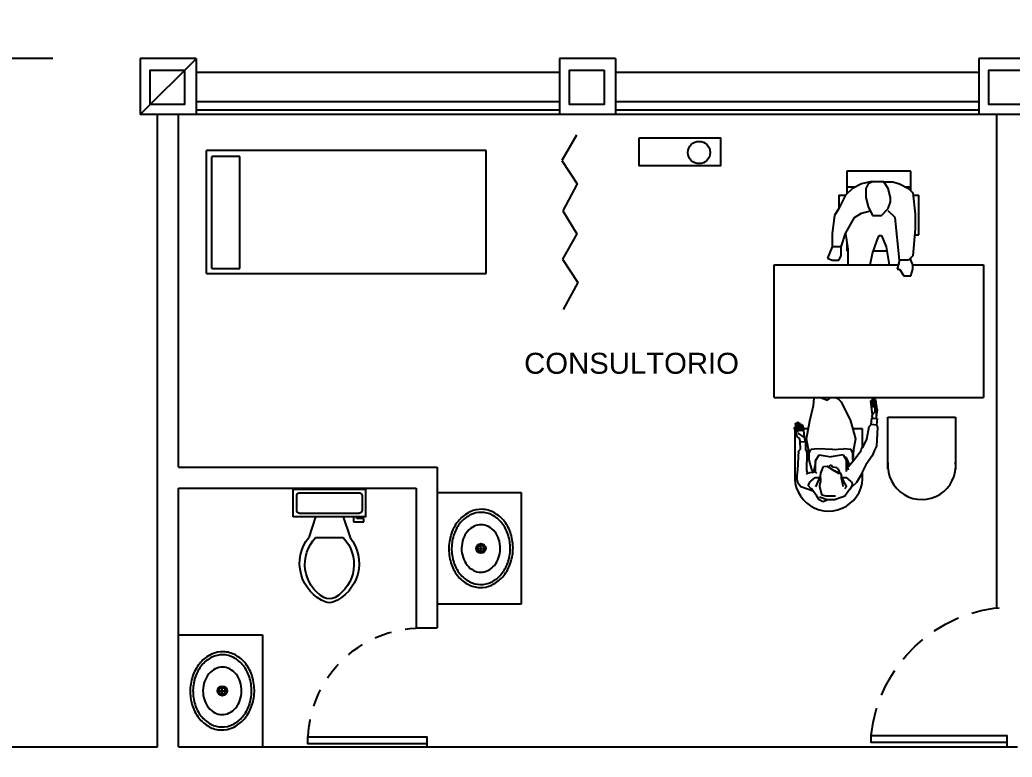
# Model space of a CAD drawing. Header units: millimetres. Extents: x -1615 to -538, y 177 to 397.
# Drawn here: x -1154.11 to -1147.01, y 338.57 to 343.85 of the extents above; entities that cross this region are included whole.
import ezdxf

# ---------------------------------------------------------------- set-up
doc = ezdxf.new("R2010")
doc.units = ezdxf.units.MM
doc.linetypes.add('HIDDEN2', pattern=[0.1875, 0.125, -0.0625])
doc.linetypes.add('OCULTA2', pattern=[0.3, 0.2, -0.1])
for name, color, linetype in [('MUEB', 251, 'Continuous'), ('MUROS', 1, 'Continuous'), ('VENT', 4, 'Continuous'), ('VENTANAS', 4, 'Continuous')]:
    doc.layers.add(name, color=color, linetype=linetype)
doc.layers.add('nom-esp', color=7, linetype='Continuous', lineweight=20)
doc.styles.get("Standard").update_dxf_attribs({"font": 'stylu.ttf'})
doc.dimstyles.new('ISO-25', dxfattribs={"dimtxt": 0.5, "dimasz": 0.5, "dimexe": 0.5, "dimexo": 0.625, "dimtad": 0, "dimtih": 1, "dimtoh": 1, "dimtxsty": 'Standard', "dimblk": 'ARCHTICK', "dimcen": 2.5, "dimadec": 0, "dimazin": 0, "dimtfac": 1, "dimtmove": 0, "dimatfit": 3, "dimfxl": 0, "dimarcsym": 0})

# ---------------------------------------------------------------- blocks, each defined once
blk = doc.blocks.new('A$C31F15ED4')
at = {"layer": 'VENT'}
blk.add_line((0, 0.03), (0, 0), dxfattribs=at)
blk.add_lwpolyline([(0, 0.03), (0.97, 0.03), (0.97, 0.08), (0, 0.08)], close=True, dxfattribs=at)
at = {"layer": 'VENT', "linetype": 'OCULTA2'}
blk.add_arc((-0.0506, -0.0247), 1.026, 5.85871, 87.1721, dxfattribs=at)
blk = doc.blocks.new('Sink - Oval top')
for p, q in [((-1, 0), (1, 0)), ((0, 1), (0, -1))]:
    blk.add_line(p, q)
at = {"linetype": 'Continuous'}
for points in [[(-12.23, 0.39, 0.117634), (-11.46, -3.36, 0.104469), (-8.88, -6.8, 0.090016), (-5.08, -9.07, 0.08192), (-0.32, -10.02, 0.08192), (4.49, -9.38, 0.090016), (8.42, -7.36, 0.104469), (11.22, -4.09, 0.117634), (12.23, -0.39, 0.117634), (11.46, 3.36, 0.104469), (8.88, 6.8, 0.090016), (5.08, 9.07, 0.08192), (0.32, 10.02, 0.08192), (-4.49, 9.38, 0.090016), (-8.42, 7.36, 0.104469), (-11.22, 4.09, 0.117634)], [(-11.29, 0.16, 0.118622), (-10.52, -3.25, 0.104678), (-8.07, -6.36, 0.089562), (-4.54, -8.37, 0.081185), (-0.13, -9.15, 0.081185), (4.3, -8.49, 0.089562), (7.89, -6.58, 0.104678), (10.42, -3.55, 0.118622), (11.29, -0.16, 0.118622), (10.52, 3.25, 0.104678), (8.07, 6.36, 0.089562), (4.54, 8.37, 0.081185), (0.13, 9.15, 0.081185), (-4.3, 8.49, 0.089562), (-7.89, 6.58, 0.104678), (-10.42, 3.55, 0.118622)], [(-7.42, 0.08, 0.118283), (-6.91, -2.17, 0.104607), (-5.29, -4.21, 0.089718), (-2.97, -5.53, 0.081436), (-0.07, -6.04, 0.081436), (2.84, -5.59, 0.089718), (5.2, -4.33, 0.104607), (6.86, -2.32, 0.118283), (7.42, -0.08, 0.118283), (6.91, 2.17, 0.104607), (5.29, 4.21, 0.089718), (2.97, 5.53, 0.081436), (0.07, 6.04, 0.081436), (-2.84, 5.59, 0.089718), (-5.2, 4.33, 0.104607), (-6.86, 2.32, 0.118283)]]:
    blk.add_lwpolyline(points, format="xyb", close=True, dxfattribs=at)
for radius in [1.5, 1]:
    blk.add_circle((0, 0), radius)
blk = doc.blocks.new('Toilet - top')
for p, q in [((9.5, -6), (9.5, -2)), ((-10, -8.5), (-8, -8.5)), ((-10, -9.5), (-10, -8.5)), ((-8, -8.5), (-8, -8)), ((-7, -8), (-7, -9.5)), ((-4, -8), (-6, -14)), ((4, -8), (6, -14)), ((-7, -9.5), (-10, -9.5)), ((4, -14), (-4, -14))]:
    blk.add_line(p, q)
blk.add_lwpolyline([(10.5, -8), (10.5, 0), (-10.5, 0), (-10.5, -8)], close=True)
for points in [[(-9.5, -2), (-9.5, -6)], [(8.5, -1), (-8.5, -1)], [(-8.5, -7), (8.5, -7)]]:
    blk.add_lwpolyline(points)
for centre, radius, start, end in [((-8.62, -1.88), 0.884, 81.8699, 188.1301), ((8.62, -1.88), 0.884, 351.8699, 98.1301), ((-8.62, -6.12), 0.884, 171.8699, 278.1301), ((8.62, -6.12), 0.884, 261.8699, 8.1301), ((3.52, -21.58), 12.17, 141.4691, 247.9714), ((4.2, -21.82), 11.33, 136.3677, 238.9468), ((-3.52, -21.58), 12.17, 292.0284, 38.5307), ((-4.2, -21.82), 11.33, 301.053, 43.6321), ((0, -27.88), 4, 245.7318, 294.2682), ((0, -29), 4, 254.8605, 285.1395)]:
    blk.add_arc(centre, radius, start, end)
blk = doc.blocks.new('A$C3FDD2C79')
at = {"layer": 'VENT'}
blk.add_line((0, 0.02), (0, 0), dxfattribs=at)
blk.add_lwpolyline([(0, 0.02), (0.85, 0.02), (0.85, 0.07), (0, 0.07)], close=True, dxfattribs=at)
at = {"layer": 'VENT', "linetype": 'HIDDEN2'}
blk.add_arc((0.0347, 0.0362), 0.8145, 2.37845, 92.4407, dxfattribs=at)
blk = doc.blocks.new('_ArchTick')
at = {"color": 0, "linetype": 'ByBlock', "const_width": 0.15}
blk.add_lwpolyline([(-0.5, -0.5), (0.5, 0.5)], dxfattribs=at)
blk = doc.blocks.new('*D267')
at = {"color": 0, "lineweight": -2}
for p, q in [((-1153.8699, 343.573), (-1158.9696, 343.573)), ((-1158.4696, 343.573), (-1158.4696, 342.03)), ((-1158.4696, 338.6469), (-1158.4696, 340.1899)), ((-1157.3449, 338.6469), (-1158.9696, 338.6469))]:
    blk.add_line(p, q, dxfattribs=at)
at = {"layer": 'Defpoints', "color": 0}
for p in [(-1153.2449, 343.573), (-1158.4696, 338.6469), (-1156.7199, 338.6469)]:
    blk.add_point(p, dxfattribs=at)
at = {"color": 0, "lineweight": -2, "xscale": 0.5, "yscale": 0.5, "zscale": 0.5}
for p, rotation in [((-1158.4696, 343.573), 90), ((-1158.4696, 338.6469), 270)]:
    blk.add_blockref('_ArchTick', p, dxfattribs=dict(at, rotation=rotation))
at = {"color": 0, "insert": (-1158.4696, 341.1099), "char_height": 0.5, "attachment_point": 5}
blk.add_mtext('4,93', dxfattribs=at)

msp = doc.modelspace()

# ---------------------------------------------------------------- linework, layer by layer
at = {"layer": 'MUEB'}
for p, q in [((-1150.1243, 343.023), (-1150.2274, 342.8424)), ((-1150.7699, 342.914), (-1152.7699, 342.914)), ((-1152.7699, 342.034), (-1152.7699, 342.914)), ((-1150.7699, 342.034), (-1150.7699, 342.914)), ((-1152.5309, 342.8701), (-1152.7309, 342.8701)), ((-1152.7309, 342.0701), (-1152.7309, 342.8701)), ((-1152.5309, 342.0701), (-1152.5309, 342.8701)), ((-1150.2274, 342.8424), (-1150.1179, 342.6747)), ((-1147.7329, 342.7668), (-1148.1897, 342.7668)), ((-1148.1897, 342.7668), (-1148.1897, 342.6036)), ((-1147.7329, 342.6267), (-1147.7329, 342.7668)), ((-1148.0219, 342.6909), (-1148.0862, 342.6748)), ((-1148.006, 342.6909), (-1148.038, 342.6748)), ((-1147.9257, 342.6909), (-1148.0219, 342.6909)), ((-1147.8936, 342.6427), (-1147.9257, 342.6909)), ((-1147.9257, 342.6909), (-1147.8614, 342.6909)), ((-1147.8614, 342.6909), (-1147.8132, 342.6748)), ((-1150.1179, 342.6747), (-1150.221, 342.4813)), ((-1148.1505, 342.6427), (-1148.1987, 342.5945)), ((-1148.1307, 342.6526), (-1148.1897, 342.6526)), ((-1148.0862, 342.6748), (-1148.1505, 342.6427)), ((-1148.038, 342.6748), (-1148.0541, 342.6427)), ((-1148.0541, 342.6427), (-1148.0541, 342.5784)), ((-1147.8775, 342.5784), (-1147.8936, 342.6427)), ((-1147.8132, 342.6748), (-1147.7489, 342.6427)), ((-1147.7329, 342.6526), (-1147.7687, 342.6526)), ((-1147.7489, 342.6427), (-1147.7168, 342.6106)), ((-1147.7168, 342.6106), (-1147.7007, 342.4584)), ((-1148.1987, 342.5945), (-1148.2469, 342.4981)), ((-1148.2468, 342.5955), (-1148.1977, 342.5955)), ((-1148.2468, 342.5955), (-1148.2468, 342.4984)), ((-1148.0541, 342.5784), (-1148.038, 342.5141)), ((-1147.8936, 342.4981), (-1147.8775, 342.5463)), ((-1147.8775, 342.5463), (-1147.8775, 342.5784)), ((-1147.7152, 342.5955), (-1147.6758, 342.5955)), ((-1147.6758, 342.3101), (-1147.6758, 342.5955)), ((-1150.221, 342.4813), (-1150.1217, 342.3174)), ((-1148.2469, 342.4981), (-1148.2791, 342.4499)), ((-1148.0862, 342.4659), (-1148.0219, 342.482)), ((-1148.038, 342.5141), (-1148.006, 342.4499)), ((-1147.9418, 342.4499), (-1147.8936, 342.4981)), ((-1147.8453, 342.4338), (-1147.8936, 342.482)), ((-1148.2791, 342.4499), (-1148.2951, 342.3213)), ((-1148.1987, 342.3213), (-1148.1344, 342.4338)), ((-1148.1344, 342.4338), (-1148.0862, 342.4659)), ((-1148.006, 342.4499), (-1147.9418, 342.4499)), ((-1147.8132, 342.1286), (-1147.8453, 342.4338)), ((-1147.7007, 342.4584), (-1147.7007, 342.3535)), ((-1147.7007, 342.3535), (-1147.7168, 342.1608)), ((-1150.1217, 342.3174), (-1150.2248, 342.1368)), ((-1148.2951, 342.3213), (-1148.2951, 342.2251)), ((-1148.2309, 342.2251), (-1148.1987, 342.3213)), ((-1148.2025, 342.3101), (-1148.1971, 342.3101)), ((-1148.1987, 342.3213), (-1148.1826, 342.209)), ((-1148.1897, 342.258), (-1148.1897, 342.1959)), ((-1148.006, 342.1768), (-1147.9739, 342.2731)), ((-1147.9739, 342.2731), (-1147.9578, 342.3052)), ((-1147.9578, 342.3052), (-1147.9418, 342.3052)), ((-1147.9418, 342.3052), (-1147.9096, 342.2251)), ((-1147.7043, 342.3101), (-1147.6758, 342.3101)), ((-1148.2951, 342.2251), (-1148.3273, 342.1447)), ((-1148.2309, 342.2251), (-1148.2951, 342.2251)), ((-1148.2309, 342.1608), (-1148.2309, 342.2251)), ((-1148.1897, 342.1959), (-1148.1826, 342.1959)), ((-1148.1826, 342.209), (-1148.1826, 342.0965)), ((-1147.9997, 342.1959), (-1147.9043, 342.1959)), ((-1147.9096, 342.2251), (-1147.8861, 342.0959)), ((-1150.2248, 342.1368), (-1150.1152, 341.9692)), ((-1148.3273, 342.1447), (-1148.2951, 342.1286)), ((-1148.2951, 342.1286), (-1148.2469, 342.1286)), ((-1148.2469, 342.1286), (-1148.2309, 342.1608)), ((-1148.0219, 342.0965), (-1148.006, 342.1768)), ((-1147.8132, 342.1286), (-1147.8293, 342.0644)), ((-1147.7489, 342.1286), (-1147.8132, 342.1286)), ((-1147.7168, 342.1608), (-1147.7489, 342.1286)), ((-1147.7329, 342.1286), (-1147.7329, 342.1447)), ((-1147.7168, 342.0965), (-1147.7329, 342.1286)), ((-1152.7309, 342.0701), (-1152.5309, 342.0701)), ((-1148.7098, 341.1459), (-1148.7098, 342.0959)), ((-1148.7098, 342.0959), (-1147.8214, 342.0959)), ((-1148.0222, 342.0959), (-1148.0219, 342.0965)), ((-1147.8293, 342.0644), (-1147.8132, 342.0644)), ((-1147.8132, 342.0644), (-1147.7811, 342.0161)), ((-1147.7329, 342.0161), (-1147.7168, 342.0644)), ((-1147.7168, 342.0644), (-1147.7168, 342.0965)), ((-1147.7168, 342.0959), (-1147.2128, 342.0959)), ((-1147.2128, 342.0959), (-1147.2128, 341.1459)), ((-1152.7699, 342.034), (-1150.7699, 342.034)), ((-1147.7811, 342.0161), (-1147.7329, 342.0161)), ((-1150.1152, 341.9692), (-1150.2184, 341.7757)), ((-1148.7098, 341.1459), (-1147.2128, 341.1459)), ((-1148.4283, 341.0901), (-1148.424, 341.1414)), ((-1148.424, 341.1414), (-1148.4155, 341.1459)), ((-1148.4155, 341.1456), (-1148.4156, 341.1459)), ((-1148.3775, 341.1459), (-1148.3271, 341.1271)), ((-1148.3271, 341.1271), (-1148.3044, 341.1459)), ((-1148.3237, 341.1459), (-1148.3175, 341.1351)), ((-1148.2711, 341.1459), (-1148.2545, 341.1399)), ((-1148.2545, 341.1399), (-1148.2303, 341.1157)), ((-1148.018, 341.1214), (-1148.0151, 341.1243)), ((-1148.0108, 341.0602), (-1148.018, 341.1214)), ((-1148.0151, 341.1243), (-1148.0094, 341.1243)), ((-1148.0094, 341.1328), (-1148.0037, 341.1328)), ((-1148.0037, 341.0758), (-1148.0094, 341.1328)), ((-1148.0037, 341.1414), (-1147.998, 341.1414)), ((-1147.9966, 341.0744), (-1148.0037, 341.1414)), ((-1148.0037, 341.1328), (-1148.0023, 341.1328)), ((-1147.998, 341.1414), (-1147.9938, 341.1414)), ((-1147.9952, 341.1328), (-1147.9895, 341.1328)), ((-1147.9881, 341.0716), (-1147.9952, 341.1328)), ((-1147.9938, 341.1414), (-1147.9923, 341.1328)), ((-1147.9895, 341.1328), (-1147.9852, 341.1328)), ((-1147.9852, 341.1328), (-1147.9795, 341.0887)), ((-1148.454, 340.9804), (-1148.4283, 341.0901)), ((-1148.2303, 341.1157), (-1148.1647, 340.9804)), ((-1148.0066, 341.0245), (-1148.0108, 341.0602)), ((-1147.9881, 341.0701), (-1147.9866, 341.0887)), ((-1147.9881, 341.0716), (-1147.9881, 341.0716)), ((-1147.9881, 341.0459), (-1147.9881, 341.0701)), ((-1147.9866, 341.0887), (-1147.9809, 341.0901)), ((-1147.9809, 341.0901), (-1147.9781, 341.083)), ((-1147.9781, 341.083), (-1147.9781, 341.0516)), ((-1147.9781, 341.0758), (-1147.9738, 341.0545)), ((-1147.9738, 341.0545), (-1147.9781, 341.0302)), ((-1147.9781, 341.0203), (-1147.9781, 341.0516)), ((-1147.9781, 341.0502), (-1147.9781, 341.0203)), ((-1148.4782, 340.8507), (-1148.454, 340.9804)), ((-1148.1647, 340.9804), (-1148.1291, 340.8507)), ((-1148.0151, 340.9533), (-1148.0101, 340.9984)), ((-1148.0101, 340.9984), (-1147.9809, 340.996)), ((-1148.008, 341.0131), (-1148.0066, 341.0245)), ((-1148.005, 340.998), (-1148.008, 341.0131)), ((-1147.9881, 341.0459), (-1148.0066, 341.0245)), ((-1147.9781, 341.0203), (-1147.9809, 341.0103)), ((-1147.9809, 341.0103), (-1147.9809, 340.996)), ((-1147.9809, 340.996), (-1147.9734, 340.9956)), ((-1147.9734, 340.9956), (-1147.9781, 340.9476)), ((-1147.8962, 340.6364), (-1147.8962, 341.0044)), ((-1147.8962, 341.0044), (-1147.4126, 341.0044)), ((-1147.4126, 341.0044), (-1147.4126, 340.6326)), ((-1148.5651, 340.9262), (-1148.5637, 340.9319)), ((-1148.5551, 340.8977), (-1148.5651, 340.9262)), ((-1148.5637, 340.9319), (-1148.5594, 340.9348)), ((-1148.5616, 340.9163), (-1148.5616, 340.5507)), ((-1148.5594, 340.9348), (-1148.5508, 340.9163)), ((-1148.558, 340.9604), (-1148.5537, 340.9633)), ((-1148.5508, 340.9177), (-1148.558, 340.9604)), ((-1148.5537, 340.9633), (-1148.548, 340.9633)), ((-1148.5516, 340.9225), (-1148.5537, 340.9225)), ((-1148.5508, 340.9163), (-1148.5437, 340.8963)), ((-1148.548, 340.9633), (-1148.5366, 340.9063)), ((-1148.5451, 340.9647), (-1148.5423, 340.969)), ((-1148.5423, 340.9348), (-1148.5451, 340.9647)), ((-1148.5423, 340.969), (-1148.5366, 340.969)), ((-1148.5366, 340.969), (-1148.5238, 340.9063)), ((-1148.5323, 340.9562), (-1148.528, 340.959)), ((-1148.5295, 340.9376), (-1148.5323, 340.9562)), ((-1148.528, 340.959), (-1148.5223, 340.959)), ((-1148.5223, 340.959), (-1148.5124, 340.9049)), ((-1148.5152, 340.9225), (-1148.5156, 340.9225)), ((-1148.5152, 340.9462), (-1148.5124, 340.9505)), ((-1148.5152, 340.922), (-1148.5152, 340.9462)), ((-1148.5124, 340.9505), (-1148.5052, 340.9462)), ((-1148.5052, 340.9462), (-1148.4981, 340.892)), ((-1148.4648, 340.9225), (-1148.5021, 340.9225)), ((-1148.078, 340.9225), (-1148.1488, 340.9225)), ((-1148.078, 340.7867), (-1148.078, 340.9225)), ((-1148.0479, 340.8479), (-1148.0308, 340.9391)), ((-1148.0308, 340.9391), (-1148.0151, 340.9533)), ((-1147.9781, 340.9476), (-1148.0151, 340.9533)), ((-1147.971, 340.9348), (-1147.9786, 340.7989)), ((-1147.9781, 340.9476), (-1147.971, 340.9348)), ((-1148.5451, 340.8678), (-1148.5551, 340.8977)), ((-1148.5295, 340.8521), (-1148.5451, 340.8678)), ((-1148.5409, 340.8906), (-1148.4953, 340.8607)), ((-1148.5209, 340.8294), (-1148.5295, 340.8521)), ((-1148.4981, 340.892), (-1148.4953, 340.8607)), ((-1148.4953, 340.8607), (-1148.4938, 340.855)), ((-1148.4938, 340.855), (-1148.491, 340.8322)), ((-1148.4597, 340.7467), (-1148.4782, 340.8507)), ((-1148.1291, 340.8507), (-1148.1462, 340.7467)), ((-1148.0764, 340.788), (-1148.0479, 340.8479)), ((-1148.5409, 340.6256), (-1148.5337, 340.7652)), ((-1148.5352, 340.7524), (-1148.5337, 340.7652)), ((-1148.5337, 340.7652), (-1148.5223, 340.7766)), ((-1148.5238, 340.8299), (-1148.4839, 340.8322)), ((-1148.5223, 340.7766), (-1148.5238, 340.8299)), ((-1148.4824, 340.7724), (-1148.4839, 340.8322)), ((-1148.4824, 340.7724), (-1148.4753, 340.751)), ((-1148.4597, 340.6997), (-1148.4639, 340.7738)), ((-1148.4597, 340.7467), (-1148.4483, 340.7738)), ((-1148.3941, 340.7781), (-1148.4483, 340.7738)), ((-1148.2915, 340.7738), (-1148.3941, 340.7781)), ((-1148.2915, 340.7738), (-1148.2132, 340.7781)), ((-1148.159, 340.7738), (-1148.2132, 340.7781)), ((-1148.1462, 340.7467), (-1148.159, 340.7738)), ((-1148.1419, 340.7738), (-1148.1462, 340.6997)), ((-1148.132, 340.7082), (-1148.0878, 340.7667)), ((-1148.0878, 340.7667), (-1148.0849, 340.7809)), ((-1148.0849, 340.7809), (-1148.0764, 340.788)), ((-1147.9952, 340.7652), (-1148.0007, 340.7459)), ((-1147.9786, 340.7989), (-1147.9952, 340.7652)), ((-1148.4753, 340.751), (-1148.4782, 340.6242)), ((-1148.4597, 340.6997), (-1148.4597, 340.7467)), ((-1148.4411, 340.6313), (-1148.4597, 340.6997)), ((-1148.4141, 340.6926), (-1148.3884, 340.7353)), ((-1148.3884, 340.7353), (-1148.3029, 340.7225)), ((-1148.216, 340.7353), (-1148.3029, 340.7225)), ((-1148.216, 340.7353), (-1148.1918, 340.6926)), ((-1148.2103, 340.7239), (-1148.1975, 340.7182)), ((-1148.1975, 340.7182), (-1148.1861, 340.6926)), ((-1148.1776, 340.6516), (-1148.132, 340.7082)), ((-1148.1462, 340.6997), (-1148.1498, 340.6862)), ((-1148.1462, 340.6997), (-1148.1462, 340.7467)), ((-1148.008, 340.7296), (-1148.0529, 340.6634)), ((-1148.0007, 340.7459), (-1148.008, 340.7296)), ((-1148.546, 340.5876), (-1148.5409, 340.6256)), ((-1148.4782, 340.6242), (-1148.471, 340.6028)), ((-1148.4305, 340.6107), (-1148.4411, 340.6313)), ((-1148.4141, 340.6812), (-1148.4283, 340.6128)), ((-1148.4141, 340.6812), (-1148.4141, 340.6926)), ((-1148.4141, 340.6555), (-1148.4141, 340.6812)), ((-1148.4141, 340.6114), (-1148.4141, 340.6555)), ((-1148.3713, 340.6156), (-1148.3571, 340.6513)), ((-1148.3571, 340.6513), (-1148.33, 340.6541)), ((-1148.33, 340.6541), (-1148.2901, 340.6285)), ((-1148.3001, 340.6342), (-1148.33, 340.6541)), ((-1148.32, 340.6484), (-1148.3157, 340.6484)), ((-1148.32, 340.6484), (-1148.3157, 340.6484)), ((-1148.32, 340.6484), (-1148.32, 340.6484)), ((-1148.3157, 340.6484), (-1148.3086, 340.6627)), ((-1148.3086, 340.6627), (-1148.3001, 340.6627)), ((-1148.3001, 340.6627), (-1148.2901, 340.6484)), ((-1148.3001, 340.6342), (-1148.2901, 340.6285)), ((-1148.3001, 340.6342), (-1148.2459, 340.6014)), ((-1148.2588, 340.6427), (-1148.2901, 340.6484)), ((-1148.2901, 340.6285), (-1148.2531, 340.6114)), ((-1148.2588, 340.6427), (-1148.2516, 340.6327)), ((-1148.2516, 340.6327), (-1148.2459, 340.6185)), ((-1148.1918, 340.6812), (-1148.1918, 340.6926)), ((-1148.1918, 340.6555), (-1148.1918, 340.6812)), ((-1148.1918, 340.6812), (-1148.1804, 340.6285)), ((-1148.1918, 340.6171), (-1148.1918, 340.6555)), ((-1148.1861, 340.6926), (-1148.1713, 340.6595)), ((-1148.0529, 340.6634), (-1148.0796, 340.6114)), ((-1148.5448, 340.5595), (-1148.546, 340.5876)), ((-1148.5378, 340.5296), (-1148.5448, 340.5595)), ((-1148.4795, 340.5987), (-1148.4682, 340.6042)), ((-1148.4682, 340.6042), (-1148.4573, 340.6064)), ((-1148.4354, 340.6085), (-1148.4573, 340.6064)), ((-1148.4497, 340.5458), (-1148.4155, 340.5743)), ((-1148.4354, 340.6085), (-1148.4198, 340.6156)), ((-1148.4198, 340.6156), (-1148.4069, 340.6057)), ((-1148.4155, 340.5743), (-1148.3827, 340.5743)), ((-1148.4012, 340.5287), (-1148.3856, 340.5658)), ((-1148.3856, 340.5501), (-1148.3827, 340.5686)), ((-1148.3827, 340.5729), (-1148.3784, 340.5843)), ((-1148.3827, 340.5686), (-1148.3827, 340.5729)), ((-1148.3784, 340.5843), (-1148.3756, 340.6042)), ((-1148.3784, 340.5743), (-1148.3784, 340.5843)), ((-1148.3756, 340.5658), (-1148.3784, 340.5743)), ((-1148.3756, 340.6042), (-1148.3713, 340.6156)), ((-1148.3756, 340.5444), (-1148.3756, 340.5658)), ((-1148.2531, 340.6114), (-1148.2402, 340.6099)), ((-1148.2459, 340.6185), (-1148.245, 340.6105)), ((-1148.2402, 340.6099), (-1148.2331, 340.5985)), ((-1148.2331, 340.5985), (-1148.2288, 340.5843)), ((-1148.2303, 340.5658), (-1148.2288, 340.5743)), ((-1148.2303, 340.5658), (-1148.2231, 340.5444)), ((-1148.2288, 340.5743), (-1148.2288, 340.5843)), ((-1148.2288, 340.5743), (-1148.2231, 340.5686)), ((-1148.2246, 340.5743), (-1148.1932, 340.5743)), ((-1148.2231, 340.5686), (-1148.216, 340.5501)), ((-1148.159, 340.5458), (-1148.1932, 340.5743)), ((-1148.093, 340.5846), (-1148.12, 340.5382)), ((-1148.0796, 340.6114), (-1148.093, 340.5846)), ((-1148.078, 340.5545), (-1148.078, 340.6146)), ((-1148.52, 340.5078), (-1148.5378, 340.5296)), ((-1148.4304, 340.4754), (-1148.52, 340.5078)), ((-1148.4668, 340.5173), (-1148.4525, 340.543)), ((-1148.4454, 340.4931), (-1148.4668, 340.5173)), ((-1148.4525, 340.543), (-1148.4497, 340.5458)), ((-1148.4411, 340.4903), (-1148.4454, 340.4931)), ((-1148.4041, 340.439), (-1148.4411, 340.4903)), ((-1148.4112, 340.5074), (-1148.4012, 340.5287)), ((-1148.3827, 340.5088), (-1148.3813, 340.5316)), ((-1148.3742, 340.4689), (-1148.3827, 340.5088)), ((-1148.3813, 340.5316), (-1148.3756, 340.5444)), ((-1148.2189, 340.5316), (-1148.2231, 340.5444)), ((-1148.216, 340.5088), (-1148.2189, 340.5316)), ((-1148.216, 340.5501), (-1148.2032, 340.5287)), ((-1148.2046, 340.496), (-1148.1932, 340.5074)), ((-1148.1676, 340.4903), (-1148.2046, 340.439)), ((-1148.2032, 340.5287), (-1148.1932, 340.5074)), ((-1148.1676, 340.4903), (-1148.1633, 340.4931)), ((-1148.1633, 340.4931), (-1148.1498, 340.5185)), ((-1148.12, 340.5382), (-1148.1591, 340.501)), ((-1148.159, 340.5458), (-1148.1562, 340.543)), ((-1148.1562, 340.543), (-1148.1498, 340.5185)), ((-1151.1199, 340.4664), (-1150.5199, 340.4664)), ((-1150.5199, 340.4664), (-1150.5199, 339.6664)), ((-1148.4275, 340.4754), (-1148.4304, 340.4754)), ((-1148.387, 340.4147), (-1148.4041, 340.439)), ((-1148.3628, 340.4005), (-1148.387, 340.4147)), ((-1148.33, 340.4133), (-1148.3856, 340.4333)), ((-1148.367, 340.4475), (-1148.3742, 340.4689)), ((-1148.3371, 340.4404), (-1148.367, 340.4475)), ((-1148.3328, 340.4133), (-1148.3414, 340.4062)), ((-1148.2716, 340.4404), (-1148.3371, 340.4404)), ((-1148.2787, 340.4133), (-1148.33, 340.4133)), ((-1148.2231, 340.4333), (-1148.2787, 340.4133)), ((-1148.2046, 340.439), (-1148.2231, 340.4333)), ((-1148.3414, 340.4062), (-1148.3628, 340.4005)), ((-1150.5199, 339.6664), (-1151.1199, 339.6664)), ((-1152.9699, 339.4469), (-1152.3699, 339.4469)), ((-1152.3699, 339.4469), (-1152.3699, 338.6469))]:
    msp.add_line(p, q, dxfattribs=at)
msp.add_lwpolyline([(-1149.6765, 343.004), (-1149.0934, 343.004), (-1149.0934, 342.8054), (-1149.6765, 342.8054)], close=True, dxfattribs=at)
msp.add_circle((-1149.2469, 342.8997), 0.0797, dxfattribs=at)
for centre, radius, start, end in [((-1147.9585, 343.853), 1.6221, 261.82636, 261.86207), ((-1147.6542, 340.6584), 0.243, 174.80928, 6.08771), ((-1148.32, 340.5765), 0.243, 173.91229, 5.19072)]:
    msp.add_arc(centre, radius, start, end, dxfattribs=at)
at = {"layer": 'MUROS'}
for p, q in [((-1152.8449, 343.573), (-1153.2449, 343.573)), ((-1153.2449, 343.573), (-1153.2449, 343.173)), ((-1152.8449, 343.5708), (-1153.2449, 343.173)), ((-1152.8449, 343.573), (-1152.8449, 343.173)), ((-1150.2449, 343.573), (-1150.2449, 343.173)), ((-1149.8449, 343.573), (-1150.2449, 343.573)), ((-1149.8449, 343.573), (-1149.8449, 343.173)), ((-1146.8449, 343.573), (-1147.2449, 343.573)), ((-1147.2449, 343.573), (-1147.2449, 343.173)), ((-1152.8449, 343.173), (-1153.2449, 343.173)), ((-1153.1199, 338.6469), (-1153.1199, 343.173)), ((-1153.1199, 339.023), (-1153.1199, 343.173)), ((-1152.9699, 340.6469), (-1152.9699, 343.173)), ((-1149.8449, 343.173), (-1150.2449, 343.173)), ((-1146.8449, 343.173), (-1147.2449, 343.173)), ((-1147.1199, 343.173), (-1147.1199, 339.6404)), ((-1152.9699, 340.6469), (-1151.1199, 340.6469)), ((-1151.1199, 340.6469), (-1151.1199, 339.4969)), ((-1152.9699, 338.6469), (-1152.9699, 340.4969)), ((-1152.9699, 340.4969), (-1151.2699, 340.4969)), ((-1151.2699, 340.4969), (-1151.2699, 339.4969)), ((-1151.2699, 339.4969), (-1151.1199, 339.4969)), ((-1156.7199, 338.6469), (-1153.1199, 338.6469)), ((-1152.9699, 338.6469), (-1146.9699, 338.6469))]:
    msp.add_line(p, q, dxfattribs=at)
for points in [[(-1152.9265, 343.4896), (-1152.9265, 343.2439), (-1153.1736, 343.2439), (-1153.1736, 343.4896)], [(-1149.9265, 343.4896), (-1149.9265, 343.2439), (-1150.1736, 343.2439), (-1150.1736, 343.4896)], [(-1146.9265, 343.4896), (-1146.9265, 343.2439), (-1147.1736, 343.2439), (-1147.1736, 343.4896)]]:
    msp.add_lwpolyline(points, close=True, dxfattribs=at)
at = {"layer": 'VENTANAS'}
for p, q in [((-1150.2449, 343.473), (-1152.8449, 343.473)), ((-1147.2449, 343.473), (-1149.8449, 343.473)), ((-1150.2449, 343.263), (-1152.8449, 343.263)), ((-1147.2449, 343.263), (-1149.8449, 343.263)), ((-1150.2449, 343.203), (-1152.8449, 343.203)), ((-1147.2449, 343.203), (-1149.8449, 343.203)), ((-1150.2449, 343.173), (-1152.8449, 343.173)), ((-1147.2449, 343.173), (-1149.8449, 343.173))]:
    msp.add_line(p, q, dxfattribs=at)

# ---------------------------------------------------------------- block references
at = {"xscale": -1}
for name, p in [('A$C31F15ED4', (-1147.0449, 338.6469)), ('A$C3FDD2C79', (-1151.1949, 338.6469))]:
    msp.add_blockref(name, p, dxfattribs=at)
at = {"layer": 'MUEB', "xscale": -0.02459040943131185, "yscale": 0.02459040943108448, "zscale": 0.02459040943121208}
msp.add_blockref('Toilet - top', (-1151.8912, 340.4892), dxfattribs=at)
at = {"layer": 'MUEB', "xscale": 0.02288834281034724, "yscale": 0.02288834281034724, "zscale": 0.02288834281040316, "rotation": 90}
for p in [(-1150.8073, 340.0659), (-1152.6573, 339.0464)]:
    msp.add_blockref('Sink - Oval top', p, dxfattribs=at)

# ---------------------------------------------------------------- texts
at = {"layer": 'nom-esp', "insert": (-1150.4981, 341.4663), "char_height": 0.15, "width": 1.996705, "attachment_point": 1}
msp.add_mtext('{\\fArial|b0|i0|c0|p34;CONSULTORIO }', dxfattribs=at)

# ---------------------------------------------------------------- dimensions: what is measured, and where the dimension line sits
dim = msp.add_linear_dim(base=(-1158.4696, 338.6469), p1=(-1153.2449, 343.573), p2=(-1156.7199, 338.6469), angle=90, dimstyle='ISO-25')
dim.commit()
dim.dimension.update_dxf_attribs({"geometry": '*D267', "text_midpoint": (-1158.4696, 341.1099)})

doc.saveas('drawing.dxf')
